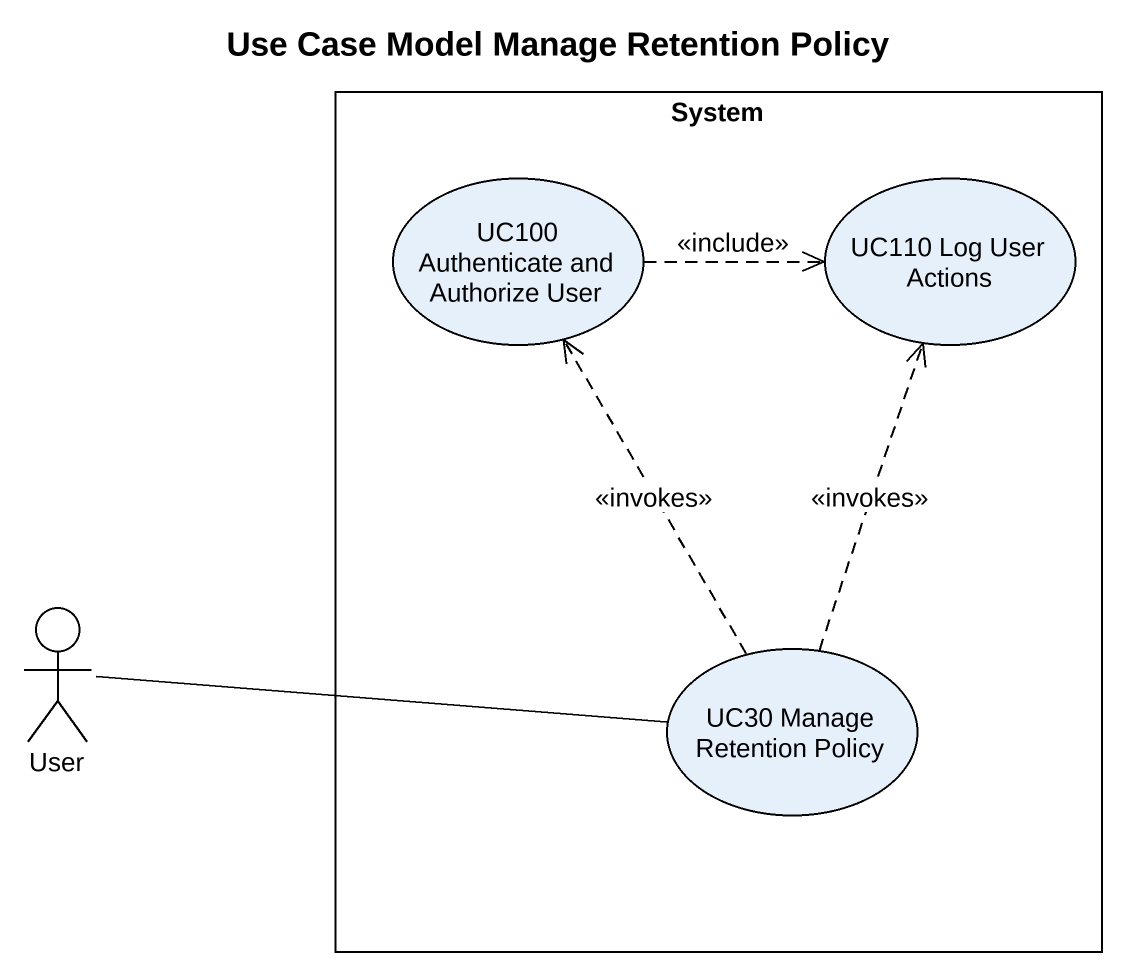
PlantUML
@startuml
title Use Case Model Manage Retention Policy
rectangle System {
  usecase "UC100 Authenticate and Authorize User" as UC100_Authenticate_and
  usecase "UC110 Log User Actions" as UC110_Log_User_Actions
  usecase "UC30 Manage Retention Policy" as UC30_Manage_Retention_Policy
}
actor User
UC100_Authenticate_and .right.> UC110_Log_User_Actions : <<include>>
User -right- UC30_Manage_Retention_Policy
UC30_Manage_Retention_Policy .up.> UC100_Authenticate_and : <<invokes>>
UC30_Manage_Retention_Policy .up.> UC110_Log_User_Actions : <<invokes>>
@enduml
